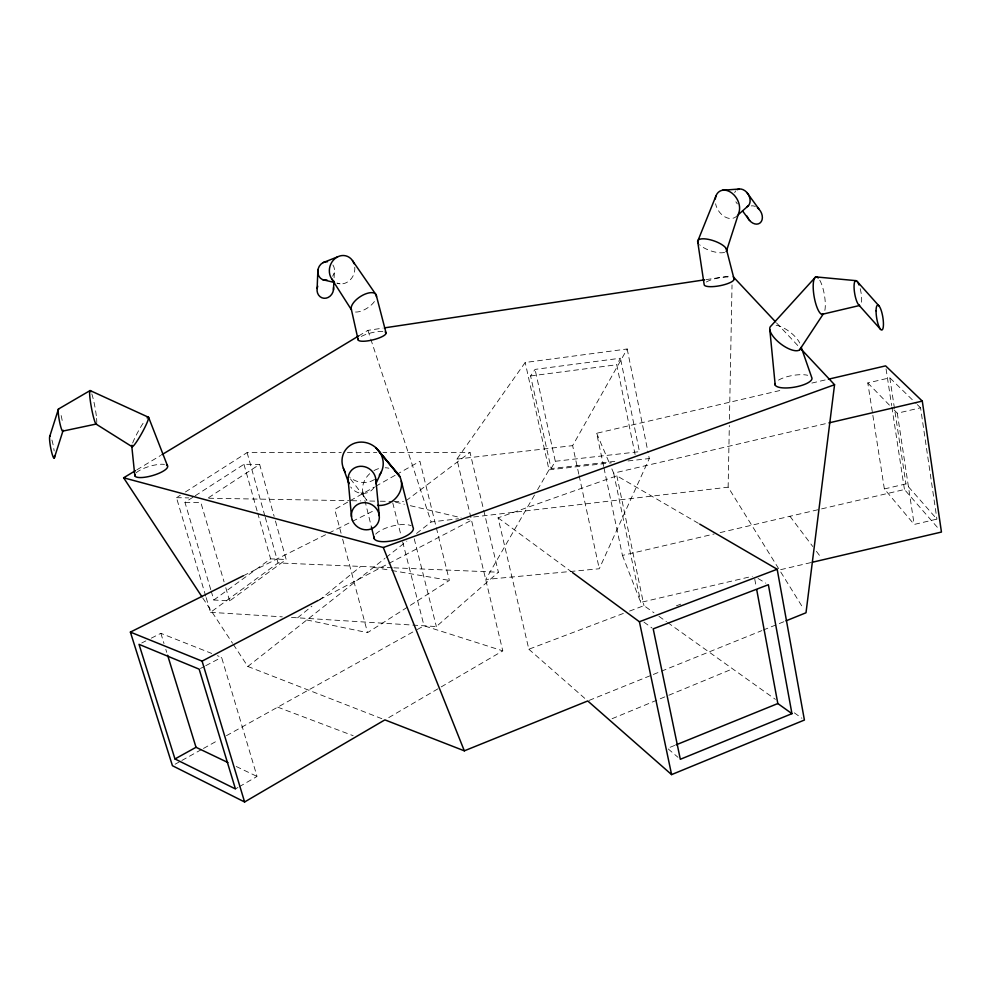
<?xml version="1.0" encoding="UTF-8"?>
<svg xmlns="http://www.w3.org/2000/svg" width="991" height="991" viewBox="0 0 991 991"><rect width="100%" height="100%" fill="white"/><g stroke="black" fill="none" stroke-linecap="round" stroke-linejoin="round"><path stroke-width="0.74" stroke-dasharray="4.96 3.72" d="M778.641 568.636L728.137 487.188L729.326 425.436M729.45 419.267L732.027 284.95M334.078 277.765L334.388 271.72M534.496 495.042L485.739 579.487L599.27 568.76L649.291 458.548L647.78 451.041M578.806 474.156L572.637 445.628L627.192 348.981L525.193 362.483L456.888 459.13L502.784 650.864L387.531 718.326M635.095 454.497L616.761 364.75L620.453 358.222L535.066 369.395L530.581 375.948L551.107 468.582L616.303 461.211M551.107 468.582L555.307 461.273L535.066 369.395M537.556 489.74L549.026 469.858L525.193 362.483M291.49 617.43L436.362 626.572L498.386 572.216L470.007 452.392L382.935 452.466M297.597 617.814L311.892 606.182M319.04 600.36L360.736 566.418M233.381 644.509L247.837 666.472L384.966 558.354M386.18 557.4L406.83 541.123M416.554 533.455L431.135 521.96L458.474 518.764M406.087 500.728L470.007 452.392M206.165 597.623L210.538 612.327L278.062 562.938L392.362 567.756M211.194 591.119L213.821 600.001L229.652 600.918L286.164 559.481L274.557 517.872M213.821 600.001L270.605 558.85L286.164 559.481M208.568 497.68L259.642 464.383L274.148 516.385M210.761 589.645L184.958 502.375L193.939 496.59M195.215 495.76L243.959 464.321L259.642 464.383M205.732 596.148L176.472 497.68L180.325 495.215M185.453 491.945L247.106 452.602L341.251 452.515M306.826 619.97L367.55 632.654L449.357 580.416L419.924 461.286L397.131 474.169M136.832 469.833L160.604 455.488M358.643 335.949L367.884 330.362L383.195 328.071M235.437 788.935L237.976 787.461M239.252 786.73L257.041 776.436L221.6 657.355L217.363 655.683M347.643 502.152L334.735 509.448L341.065 533.195M350.219 500.69L374.35 487.052M375.688 486.296L395.793 474.924M175.134 764.21L180.535 761.212M181.886 760.456L202.127 749.196M203.477 748.453L218.33 740.19M226.431 735.681L415.935 630.276M417.273 629.533L424.024 625.779L502.784 650.864M200.467 668.467L204.431 666.386M205.756 665.679L221.6 657.355M319.697 599.617L471.468 520.213L466.996 519.148M141.75 642.973L145.85 640.904M151.301 638.154L160.864 633.323L211.715 653.441M243.439 575.697L327.538 533.753M328.925 533.059L350.975 522.059M352.362 521.365L374.412 510.365M612.104 718.698L667.401 695.818M668.814 695.236L732.622 668.851M674.66 745.43L667.488 748.341L677.993 757.297M589.174 700.377L651.917 675.032M653.342 674.45L761.769 630.648M763.194 630.065L784.599 621.419M676.432 605.798L680.755 604.151M698.358 523.31L616.848 475.816L498.064 517.835L528.847 649.229L623.822 613.268M629.582 611.088L643.964 605.637L653.961 612.772M884.368 488.947L905.935 483.905L936.916 519.123L914.16 524.45L884.368 488.947L867.794 382.935L889.807 377.806L916.167 403.51M603.977 467.963L622.447 555.431L714.139 534M720.147 532.601L820.09 509.238M821.589 508.879L904.461 489.517L939.456 529.751M622.447 555.431L640.743 602.404L752.318 576.304M810.849 562.603L779.459 569.949L803.59 608.883M603.668 466.451L596.656 433.265L781.763 390.082M811.864 383.071L826.915 379.553M611.856 468.867L613.677 473.141L827.448 423.231M894.142 409.977L897.301 413.222L920.565 407.796L936.916 519.123M706.187 279.598L730.677 275.919M530.581 375.948L616.761 364.75M456.888 459.13L572.637 445.628M473.673 516.98L728.137 487.188M555.307 461.273L639.468 451.661L620.453 358.222M549.026 469.858L611.311 462.834M628.021 460.951L649.291 458.548M347.432 452.503L376.753 452.478M176.472 497.68L188.773 497.891M208.754 498.238L348.683 500.666M351.731 500.715L360.749 500.876M369.779 501.037L378.797 501.186M380.309 501.211L392.337 501.421M393.848 501.446L403.486 501.619M184.958 502.375L200.9 502.685L224.065 581.853M393.898 567.818L498.386 572.216M210.538 612.327L282.324 616.848M373.533 567.372L390.206 570.246M391.73 570.506L449.357 580.416M395.446 502.127L404.39 504.258M410.348 505.683L461.038 517.723M337.299 283.203L340.074 283.872M277.715 707.153L353.168 735.694M247.837 666.472L384.88 719.875M236.242 766.501L257.041 776.436M758.078 578.496L765.795 583.154M658.965 616.34L666.46 621.679M667.711 622.571L775.445 699.373M794.336 712.851L801.892 718.24M643.902 622.063L652.041 628.021M498.064 517.835L571.225 571.621M528.847 649.229L586.598 699.943M917.27 404.588L920.565 407.796M867.794 382.935L893.089 408.899M776.523 322.905L798.684 346.503M350.43 478.876L366.905 500.319A20.452 17.85 -37.7 0 1 369.705 473.698M789.951 516.274L812.769 546.512M816.423 551.343L820.982 557.388M202.746 597.982L232.526 643.209M596.656 433.265L609.428 463.169M367.884 330.362L370.3 337.683M370.783 339.145L431.135 521.96M160.864 633.323L164.011 643.555M165.819 649.402L166.723 652.326M225.787 587.725L229.652 600.918M247.106 452.602L264.857 515.853M265.266 517.327L278.062 562.938M243.959 464.321L257.288 511.591M257.697 513.065L270.605 558.85M342.638 539.141L367.55 632.654M392.758 502.908L401.144 535.871M402.68 541.866L424.024 625.779M414.238 538.819L436.362 626.572M362.793 491.994L371.439 527.125M579.128 475.655L599.27 568.76M616.848 475.816L643.964 605.637M613.677 473.141L640.743 602.404M627.192 348.981L647.482 449.542M754.77 579.202L756.183 586.783M897.301 413.222L914.16 524.45M889.807 377.806L905.935 483.905M886.065 368.912L891.652 405.554M891.888 407.078L904.461 489.517M375.663 534.149A20.278 7.16 -14.5 0 1 393.142 525.862A20.278 7.16 -14.5 0 1 411.24 525.8M374.003 470.589A20.452 17.85 -37.7 0 1 378.859 468.57M385.177 467.752A20.452 17.85 -37.7 0 1 388.868 468.223M374.524 479.508A21.096 19.684 36.4 0 1 349.513 476.993M374.09 487.374A14.221 13.242 35.6 0 1 350.703 487.002M778.505 380.135A18.755 5.921 -9.8 0 1 807.69 375.279M776.126 325.234A18.73 7.507 37.4 0 1 799.737 343.01M819.792 280.242A19.002 5.203 80.2 0 1 824.264 312.475M860.213 288.691A12.61 3.208 80.3 0 1 861.068 304.249M737.354 203.886A9.885 7.222 59.5 0 1 735.867 201.805M734.703 192.638A9.885 7.222 59.5 0 1 735.718 190.916M751.277 205.905A9.786 7.172 58.7 0 1 755.365 206.524M737.18 215.642A15.162 10.975 59.5 0 1 724.978 216.918A15.162 10.975 59.5 0 1 715.576 203.762M706.385 281.989A15.249 3.964 -10.9 0 1 729.933 277.108M724.57 252.395A15.261 5.24 19 0 1 699.51 244.69M354.778 267.223A14.37 12.561 -71.6 0 1 336.89 283.104M332.914 264.981A9.365 8.238 -71.4 0 1 332.617 276.216M374.412 301.537A14.469 6.714 -33.2 0 1 354.505 311.917M361.306 336.445A14.382 3.605 -13.8 0 1 383.406 331.576M61.157 415.563A11.335 1.4 79.5 0 1 62.73 424.049M91.816 393.885A17.107 1.784 79.5 0 1 96.474 417.261M96.585 418.4A17.107 1.784 79.5 0 1 96.746 422.699M136.201 472.806A17.095 4.856 -16.2 0 1 164.432 464.395M51.928 440.041A11.285 1.474 79.5 0 1 54.158 450.917M132.658 443.027A16.983 2.007 -61 0 1 145.095 420.37"/><path stroke-width="1.49" d="M317.132 288.48L317.876 270.196M333.471 289.88L333.856 282.311M800.79 348.758L834.558 384.719L806.005 612.772L786.024 620.849M49.823 436.164L58.444 409.048L89.884 390.689M54.307 458.028L62.916 431.06M726.7 250.302L738.741 213.028A15.162 10.975 59.5 0 0 730.355 192.019A15.162 10.975 59.5 0 0 715.291 198.968M716.035 195.76L697.652 241.383L704.13 284.38A15.249 3.964 -10.9 0 0 720.668 285.569A15.249 3.964 -10.9 0 0 733.662 278.26M375.862 483.732L381.337 471.927M799.613 349.848L823.422 313.751M815.37 277.22L771.085 325.903A18.73 7.507 37.4 0 0 780.995 344.075A18.73 7.507 37.4 0 0 800.703 348.213M738.307 214.638L748.527 205.583M201.904 596.693L123.627 477.798L135.507 470.626M161.917 454.683L358.643 335.949M243.439 575.697L130.391 632.097L172.434 765.709L244.604 801.979L384.88 719.875L464.321 750.831L587.75 700.959L671.601 774.603L804.407 720.036L777.179 569.243L699.696 524.09M174.973 758.957L235.437 788.935L199.154 669.16L139.025 644.348L174.973 758.957L196.02 747.301L227.918 762.537M130.391 632.097L202.09 661.133L318.322 600.335M791.945 713.656L680.322 759.292L653.205 628.864L768.372 584.715L791.945 713.656L777.824 703.548L756.74 589.818M676.097 744.848L777.824 703.548M323.165 262.578L337.609 256.855M572.464 572.525L639.418 621.753L777.179 569.243M123.627 477.798L383.294 547.503L834.558 384.719M821.886 314.382L859.618 305.488A12.61 3.208 80.3 0 1 854.069 287.489A12.61 3.208 80.3 0 1 859.048 284.999M812.347 562.256L941.45 532.056L922.287 401.095L885.607 365.865L828.414 379.206M828.947 422.884L922.287 401.095M62.569 431.159L96.065 424.074L132.249 446.817M384.731 327.835L704.651 279.821M722.464 190.26L738.952 189.046M816.708 276.984L856.15 280.676M322.732 279.673L334.524 282.522M90.354 390.652L148.142 417.1M733.266 276.811L775.47 321.778M858.677 304.844L880.615 329.408M857.091 281.357L878.943 305.86M397.094 472.769L375.75 447.598L399.794 476.56L379.417 451.698M742.606 211.009L749.617 220.522M746.917 192.551L759.205 209.423M352.474 260.583L376.184 294.946L386.007 332.765M331.75 278.942L351.458 309.836L358.147 339.888M383.294 547.503L464.321 750.831M148.613 417.335L167.566 465.981M343.332 468.136L348.993 483.769A14.221 13.242 35.6 0 1 360.08 466.315A14.221 13.242 35.6 0 1 375.862 481.886M801.236 347.308L811.716 377.46A18.755 5.921 -9.8 0 1 794.101 387.221A18.755 5.921 -9.8 0 1 775.073 383.554M167.615 655.249L196.02 747.301M202.09 661.133L244.604 801.979M726.304 248.753L734.108 279.227M401.305 481.044L412.962 527.212A20.278 7.16 -14.5 0 1 395.099 540.12A20.278 7.16 -14.5 0 1 374.016 536.986M371.439 527.125L374.325 538.831M639.418 621.753L671.601 774.603M131.815 446.507L134.826 475.754M769.821 329.78L775.197 385.09M375.849 479.52L379.293 515.927M348.175 480.276L351.483 516.608M395.335 471.22A20.452 17.85 -37.7 0 1 399.274 493.233A20.452 17.85 -37.7 0 1 377.559 505.373M345.116 471.79A21.096 19.684 36.4 0 1 349.575 445.839A21.096 19.684 36.4 0 1 376.766 448.551A21.096 19.684 36.4 0 1 379.293 475.209M823.211 314.048A19.002 5.203 80.2 0 1 813.772 294.302A19.002 5.203 80.2 0 1 818.219 278.013M757.384 207.726A9.786 7.172 58.7 0 1 760.109 222.913A9.786 7.172 58.7 0 1 747.09 216.162M737.168 189.69A9.885 7.222 59.5 0 1 748.416 194.645A9.885 7.222 59.5 0 1 747.065 206.785M698.11 242.944A15.261 5.24 19 0 1 712.455 240.392A15.261 5.24 19 0 1 726.106 251.541M327.005 280.057A9.365 8.238 -71.4 0 1 317.777 271.398A9.365 8.238 -71.4 0 1 327.488 261.723M333.546 287.501A9.266 8.139 -70 0 1 323.983 298.279A9.266 8.139 -70 0 1 317.752 286.139M334.054 281.419A14.37 12.561 -71.6 0 1 334.636 258.886A14.37 12.561 -71.6 0 1 354.035 263.693M385.152 332.022A14.382 3.605 -13.8 0 1 373.458 339.727A14.382 3.605 -13.8 0 1 358.284 338.885M351.458 309.836A14.469 6.714 -33.2 0 1 362.731 295.194A14.469 6.714 -33.2 0 1 376.431 296.829M96.511 423.95A17.107 1.784 79.5 0 1 91.036 405.468A17.107 1.784 79.5 0 1 91.011 391.742M63.114 430.23A11.335 1.4 79.5 0 1 59.584 421.807A11.335 1.4 79.5 0 1 58.803 408.998M147.139 417.88A16.983 2.007 -61 0 1 141.936 432.98A16.983 2.007 -61 0 1 131.952 445.219M166.513 464.99A17.095 4.856 -16.2 0 1 152.986 475.445A17.095 4.856 -16.2 0 1 134.962 474.392M54.567 455.6A11.285 1.474 79.5 0 1 51.222 450.41A11.285 1.474 79.5 0 1 50.194 436.065M352.276 520.04A14.283 13.23 33.7 0 0 376.134 525.614A14.283 13.23 33.7 0 0 367.735 503.056A14.283 13.23 33.7 0 0 352.276 520.04M876.069 310.815A12.586 3.097 80.6 0 0 881.519 330.015A12.586 3.097 80.6 0 0 881.693 312.004A12.586 3.097 80.6 0 0 876.069 310.815"/></g></svg>
